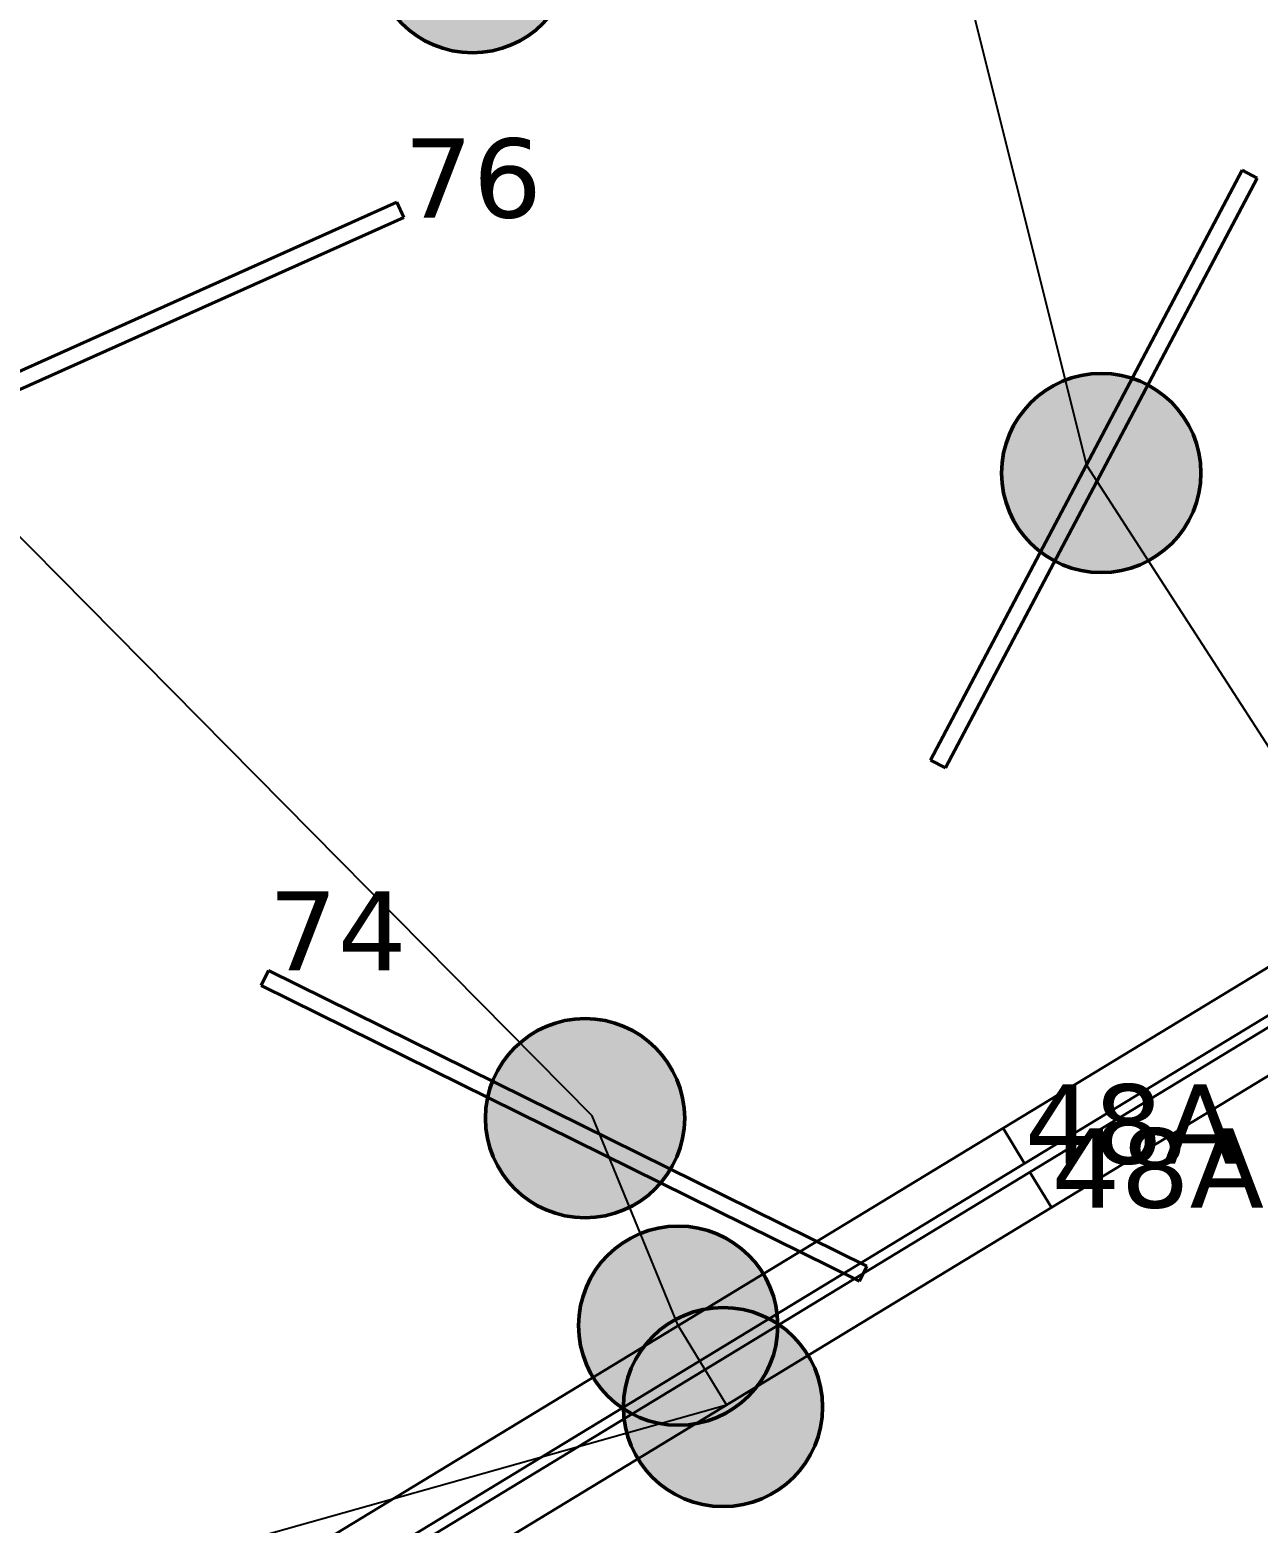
# Model space of a CAD drawing. Header units: millimetres. Extents: x -243740 to 150609, y -473655 to -165121.
# Drawn here: x 7836 to 10626, y -365777 to -362383 of the extents above; entities that cross this region are included whole.
import ezdxf

# ---------------------------------------------------------------- set-up
doc = ezdxf.new("R2010")
doc.units = ezdxf.units.MM
doc.linetypes.add('Штрих', pattern=[6.35, 3.175, -3.175])
doc.layers.add('_Гр.ЩД-1C.10.4.I7.6', color=6, linetype='Continuous')
doc.layers.add('Вставка', color=252, linetype='Continuous')
for name, color, linetype, lineweight in [('_освещение_dali', 3, 'Continuous', 50), ('A-ANNO-DIMS', 7, 'Continuous', 9), ('DLX_FL1_LUM 122', 1, 'Continuous', 40), ('DLX_FL1_LUM 222', 5, 'Continuous', 40), ('DLX_LUM 12', 5, 'Continuous', 40), ('DLX_LUM 14', 5, 'Continuous', 40), ('АР_монолит', 252, 'Continuous', 50)]:
    doc.layers.add(name, color=color, linetype=linetype, lineweight=lineweight)
doc.styles.add('GOST 2.304', font='')
doc.styles.add('TableTextStyle', font='')
doc.styles.get('GOST 2.304').set_extended_font_data('GOST Common')
doc.styles.get('TableTextStyle').set_extended_font_data('VERDANA.TTF')
doc.linetypes.add('Truba', pattern='A,3e-05,[4,MSH_7,S=1,R=0,X=0,Y=0],-3.022072', length=3.022102)
doc.dimstyles.new('М-200', dxfattribs={"dimtxt": 400, "dimasz": 160, "dimexe": 200, "dimexo": 400, "dimgap": 50, "dimtad": 1, "dimdec": 0, "dimzin": 0, "dimdsep": 46, "dimtxsty": 'GOST 2.304', "dimblk": 'ARCHTICK', "dimcen": 180, "dimdle": 200, "dimadec": 0, "dimazin": 0, "dimtfac": 1, "dimtdec": 0, "dimtmove": 1, "dimatfit": 0, "dimfxl": 1, "dimtolj": 1, "dimtzin": 0, "dimarcsym": 0})

# ---------------------------------------------------------------- blocks, each defined once
blk = doc.blocks.new('_ArchTick')
at = {"color": 0, "linetype": 'ByBlock', "const_width": 0.15}
blk.add_lwpolyline([(-0.5, -0.5), (0.5, 0.5)], dxfattribs=at)
blk = doc.blocks.new('*D46')
at = {"layer": 'A-ANNO-DIMS', "color": 0, "lineweight": -2, "transparency": 16777216}
blk.add_arc((-165703.8, -113309.3), 107894.2, 269.999998, 325.999999, dxfattribs=at)
at = {"layer": 'Defpoints', "color": 0, "lineweight": 30, "transparency": 16777216}
for p in [(-165703.8, -113309.3), (-165703.8, -113309.3), (-75741.3, -173989.8), (-131171, -215527.9), (-165703.8, -221903.3)]:
    blk.add_point(p, dxfattribs=at)
at = {"layer": 'A-ANNO-DIMS', "color": 0, "lineweight": -2, "transparency": 16777216, "xscale": 160, "yscale": 160, "zscale": 160}
for p, rotation in [((-76255.4, -173643), 55.99999895826774), ((-165703.8, -221203.5), 179.9999981265246)]:
    blk.add_blockref('_ArchTick', p, dxfattribs=dict(at, rotation=rotation))
at = {"layer": 'A-ANNO-DIMS', "color": 0, "transparency": 16777216, "insert": (-114299.5, -207822), "char_height": 400, "attachment_point": 5, "rotation": 28.5412, "style": 'GOST 2.304'}
blk.add_mtext('\\A1;56,0%%D', dxfattribs=at)
blk = doc.blocks.new('A$Caabd1818')
at = {"layer": 'DLX_FL1_LUM 122'}
for points in [[(4403.9, 31625.3, 0), (6077, 32642.5, 0)], [(6077, 32642.5, 0), (4403.9, 31625.3, 0)], [(6077, 32642.5, 0), (4403.9, 31625.3, 0)], [(4403.9, 31625.3, 0), (6077, 32642.5, 0)], [(6077, 32642.5, 0), (6077, 32642.5, 0)], [(6077, 32642.5, 0), (6125.8, 32562.1, 0)], [(6125.8, 32562.1, 0), (6077, 32642.5, 0)], [(6077, 32642.5, 0), (6077, 32642.5, 0)], [(6125.8, 32562.1, 0), (6077, 32642.5, 0)], [(6077, 32642.5, 0), (6125.8, 32562.1, 0)], [(6125.8, 32562.1, 0), (4452.7, 31545, 0)], [(4452.7, 31545, 0), (6125.8, 32562.1, 0)], [(4452.7, 31545, 0), (6125.8, 32562.1, 0)], [(6125.8, 32562.1, 0), (4452.7, 31545, 0)], [(6125.8, 32562.1, 0), (6125.8, 32562.1, 0)], [(6125.8, 32562.1, 0), (6125.8, 32562.1, 0)], [(4464.7, 31525.3, 0), (6137.7, 32542.5, 0)], [(6137.7, 32542.5, 0), (4464.7, 31525.3, 0)], [(6137.7, 32542.5, 0), (4464.7, 31525.3, 0)], [(4464.7, 31525.3, 0), (6137.7, 32542.5, 0)], [(6137.7, 32542.5, 0), (6137.7, 32542.5, 0)], [(6137.7, 32542.5, 0), (6186.6, 32462.2, 0)], [(6186.6, 32462.2, 0), (6137.7, 32542.5, 0)], [(6137.7, 32542.5, 0), (6137.7, 32542.5, 0)], [(6186.6, 32462.2, 0), (6137.7, 32542.5, 0)], [(6137.7, 32542.5, 0), (6186.6, 32462.2, 0)], [(6186.6, 32462.2, 0), (4513.5, 31445, 0)], [(4513.5, 31445, 0), (6186.6, 32462.2, 0)], [(4513.5, 31445, 0), (6186.6, 32462.2, 0)], [(6186.6, 32462.2, 0), (4513.5, 31445, 0)], [(6186.6, 32462.2, 0), (6186.6, 32462.2, 0)], [(6186.6, 32462.2, 0), (6186.6, 32462.2, 0)]]:
    blk.add_polyline3d(points, dxfattribs=at)
at = {"layer": 'DLX_FL1_LUM 222'}
for points in [[(6077, 32642.5, 0), (7750, 33659.6, 0)], [(7750, 33659.6, 0), (6077, 32642.5, 0)], [(7750, 33659.6, 0), (6077, 32642.5, 0)], [(6077, 32642.5, 0), (7750, 33659.6, 0)], [(7798.9, 33579.3, 0), (6125.8, 32562.1, 0)], [(6125.8, 32562.1, 0), (7798.9, 33579.3, 0)], [(6125.8, 32562.1, 0), (7798.9, 33579.3, 0)], [(7798.9, 33579.3, 0), (6125.8, 32562.1, 0)], [(6137.7, 32542.5, 0), (7810.8, 33559.6, 0)], [(7810.8, 33559.6, 0), (6137.7, 32542.5, 0)], [(7810.8, 33559.6, 0), (6137.7, 32542.5, 0)], [(6137.7, 32542.5, 0), (7810.8, 33559.6, 0)], [(7859.6, 33479.3, 0), (6186.6, 32462.2, 0)], [(6186.6, 32462.2, 0), (7859.6, 33479.3, 0)], [(6186.6, 32462.2, 0), (7859.6, 33479.3, 0)], [(7859.6, 33479.3, 0), (6186.6, 32462.2, 0)], [(6077, 32642.5, 0), (6077, 32642.5, 0)], [(6125.8, 32562.1, 0), (6077, 32642.5, 0)], [(6077, 32642.5, 0), (6077, 32642.5, 0)], [(6077, 32642.5, 0), (6125.8, 32562.1, 0)], [(6077, 32642.5, 0), (6125.8, 32562.1, 0)], [(6125.8, 32562.1, 0), (6077, 32642.5, 0)], [(6125.8, 32562.1, 0), (6125.8, 32562.1, 0)], [(6125.8, 32562.1, 0), (6125.8, 32562.1, 0)], [(6137.7, 32542.5, 0), (6137.7, 32542.5, 0)], [(6186.6, 32462.2, 0), (6137.7, 32542.5, 0)], [(6137.7, 32542.5, 0), (6137.7, 32542.5, 0)], [(6137.7, 32542.5, 0), (6186.6, 32462.2, 0)], [(6137.7, 32542.5, 0), (6186.6, 32462.2, 0)], [(6186.6, 32462.2, 0), (6137.7, 32542.5, 0)], [(6186.6, 32462.2, 0), (6186.6, 32462.2, 0)], [(6186.6, 32462.2, 0), (6186.6, 32462.2, 0)]]:
    blk.add_polyline3d(points, dxfattribs=at)
at = {"layer": 'DLX_LUM 12'}
for points in [[(5912.2, 33479.1, 0), (6620.2, 34819.6, 0)], [(6620.2, 34819.6, 0), (5912.2, 33479.1, 0)], [(6620.2, 34819.6, 0), (5912.2, 33479.1, 0)], [(5912.2, 33479.1, 0), (6620.2, 34819.6, 0)], [(6653.8, 34801.9, 0), (5945.8, 33461.3, 0)], [(5945.8, 33461.3, 0), (6653.8, 34801.9, 0)], [(5945.8, 33461.3, 0), (6653.8, 34801.9, 0)], [(6653.8, 34801.9, 0), (5945.8, 33461.3, 0)], [(6620.2, 34819.6, 0), (6620.2, 34819.6, 0)], [(6620.2, 34819.6, 0), (6653.8, 34801.9, 0)], [(6653.8, 34801.9, 0), (6620.2, 34819.6, 0)], [(6620.2, 34819.6, 0), (6620.2, 34819.6, 0)], [(6653.8, 34801.9, 0), (6620.2, 34819.6, 0)], [(6620.2, 34819.6, 0), (6653.8, 34801.9, 0)], [(6653.8, 34801.9, 0), (6653.8, 34801.9, 0)], [(6653.8, 34801.9, 0), (6653.8, 34801.9, 0)], [(5912.2, 33479.1, 0), (5912.2, 33479.1, 0)], [(5945.8, 33461.3, 0), (5912.2, 33479.1, 0)], [(5912.2, 33479.1, 0), (5912.2, 33479.1, 0)], [(5912.2, 33479.1, 0), (5945.8, 33461.3, 0)], [(5912.2, 33479.1, 0), (5945.8, 33461.3, 0)], [(5945.8, 33461.3, 0), (5912.2, 33479.1, 0)], [(5945.8, 33461.3, 0), (5945.8, 33461.3, 0)], [(5945.8, 33461.3, 0), (5945.8, 33461.3, 0)], [(4391.4, 32966.9, 0), (4408.2, 33001, 0)], [(4408.2, 33001, 0), (4391.4, 32966.9, 0)], [(4408.2, 33001, 0), (4391.4, 32966.9, 0)], [(4391.4, 32966.9, 0), (4408.2, 33001, 0)], [(4408.2, 33001, 0), (4408.2, 33001, 0)], [(4408.2, 33001, 0), (5767.2, 32329.1, 0)], [(5767.2, 32329.1, 0), (4408.2, 33001, 0)], [(4408.2, 33001, 0), (4408.2, 33001, 0)], [(5767.2, 32329.1, 0), (4408.2, 33001, 0)], [(4408.2, 33001, 0), (5767.2, 32329.1, 0)], [(5750.4, 32295, 0), (4391.4, 32966.9, 0)], [(4391.4, 32966.9, 0), (4391.4, 32966.9, 0)], [(4391.4, 32966.9, 0), (5750.4, 32295, 0)], [(4391.4, 32966.9, 0), (4391.4, 32966.9, 0)], [(4391.4, 32966.9, 0), (5750.4, 32295, 0)], [(5750.4, 32295, 0), (4391.4, 32966.9, 0)], [(5767.2, 32329.1, 0), (5750.4, 32295, 0)], [(5750.4, 32295, 0), (5767.2, 32329.1, 0)], [(5750.4, 32295, 0), (5767.2, 32329.1, 0)], [(5767.2, 32329.1, 0), (5750.4, 32295, 0)], [(5767.2, 32329.1, 0), (5767.2, 32329.1, 0)], [(5767.2, 32329.1, 0), (5767.2, 32329.1, 0)], [(5750.4, 32295, 0), (5750.4, 32295, 0)], [(5750.4, 32295, 0), (5750.4, 32295, 0)]]:
    blk.add_polyline3d(points, dxfattribs=at)
at = {"layer": 'DLX_LUM 14'}
for points in [[(2497, 33759.5, 0), (4699.8, 34747, 0)], [(4699.8, 34747, 0), (2497, 33759.5, 0)], [(4699.8, 34747, 0), (2497, 33759.5, 0)], [(2497, 33759.5, 0), (4699.8, 34747, 0)], [(4699.8, 34747, 0), (4699.8, 34747, 0)], [(4699.8, 34747, 0), (4715.3, 34712.3, 0)], [(4715.3, 34712.3, 0), (4699.8, 34747, 0)], [(4699.8, 34747, 0), (4699.8, 34747, 0)], [(4715.3, 34712.3, 0), (4699.8, 34747, 0)], [(4699.8, 34747, 0), (4715.3, 34712.3, 0)], [(4715.3, 34712.3, 0), (2512.5, 33724.8, 0)], [(2512.5, 33724.8, 0), (4715.3, 34712.3, 0)], [(2512.5, 33724.8, 0), (4715.3, 34712.3, 0)], [(4715.3, 34712.3, 0), (2512.5, 33724.8, 0)], [(4715.3, 34712.3, 0), (4715.3, 34712.3, 0)], [(4715.3, 34712.3, 0), (4715.3, 34712.3, 0)]]:
    blk.add_polyline3d(points, dxfattribs=at)
blk = doc.blocks.new('A$Cab2378fa')
at = {"lineweight": 25, "true_color": 0xfff5f5}
h = blk.add_hatch(color=7, dxfattribs=at)
h.dxf.hatch_style = 1
h.paths.add_polyline_path([(0, 0), (-141.6, -170.3, 0.174923), (3, -222.4, 0.197808), (162.3, -156.8)])
h.paths.add_polyline_path([(-163.2, 157.6), (0, 0), (147.8, 177.8, 0.175398), (3, 230.2, 0.209014)])
at = {"lineweight": 25}
h = blk.add_hatch(color=0, dxfattribs=at)
h.paths.add_polyline_path([(162.3, -156.8, 0.442338), (147.8, 177.8), (0, 0)])
h.paths.add_polyline_path([(-141.6, -170.3), (0, 0), (-163.2, 157.6, 0.430096)])
blk.add_circle((3, 3.9), 226.3)
blk = doc.blocks.new('Оси200')
at = {"layer": 'A-ANNO-DIMS'}
dim = blk.add_angular_dim_2l(base=(-131171, -215527.9), line1=((-165703.8, -113309.3), (-75741.3, -173989.8)), line2=((-165703.8, -113309.3), (-165703.8, -221903.3)), text='56,0%%D', dimstyle='М-200', override={"dimadec": 2, "dimtmove": 2}, dxfattribs=at)
dim.commit()
dim.dimension.update_dxf_attribs({"geometry": '*D46', "text_midpoint": (-114299.5, -207822), "dimtype": 130})
blk = doc.blocks.new('A$C010e0e93')
at = {"layer": 'A-ANNO-DIMS'}
blk.add_blockref('Оси200', (404603.7, 213803.6), dxfattribs=at)

msp = doc.modelspace()

# ---------------------------------------------------------------- block references
at = {"layer": '_освещение_dali', "color": 1, "ltscale": 100}
for p in [(9305.5, -365332), (9407.3, -365517.1)]:
    msp.add_blockref('A$Cab2378fa', p, dxfattribs=at)

# ---------------------------------------------------------------- next in the draw order: block references
at = {"layer": 'Вставка', "linetype": 'Truba', "lineweight": 30, "ltscale": 100}
msp.add_blockref('A$C010e0e93', (-234640, -397437.2), dxfattribs=at)

# ---------------------------------------------------------------- next in the draw order: linework, layer by layer
at = {"layer": '_Гр.ЩД-1C.10.4.I7.6', "ltscale": 100}
for points in [[(9752.2, -361437.2), (10235.9, -363372.4), (10858, -364335.9), (10989.9, -364552.8), (12048.6, -365135.3), (13679.9, -364070.9), (12595.9, -363576.4), (12596, -363350.1), (10590, -362046.6)], [(4787.8, -362381.3), (5675.6, -363174.7), (5395.2, -365016.1), (6236.3, -366404.2), (9418, -365508.4), (9308.4, -365328.1), (9113, -364851), (7583.6, -363303.2), (6677.5, -362320.5)]]:
    msp.add_lwpolyline(points, dxfattribs=at)

# ---------------------------------------------------------------- next in the draw order: block references
at = {"layer": '_освещение_dali', "color": 5, "ltscale": 100}
for p in [(8838, -362212.7), (10266.5, -363394.1), (9093.9, -364860.5)]:
    msp.add_blockref('A$Cab2378fa', p, dxfattribs=at)
at = {"layer": 'Defpoints', "linetype": 'Truba', "ltscale": 100}
msp.add_blockref('A$Caabd1818', (3969.7, -397521.8), dxfattribs=at)

# ---------------------------------------------------------------- next in the draw order: texts
at = {"layer": '_освещение_dali', "color": 143, "true_color": 0x77b4be, "style": 'TableTextStyle'}
for s, p in [('76', (8685, -362809.5)), ('74', (8377.9, -364520.8)), ('48А', (10095.5, -364959.6)), ('48А', (10156.2, -365059.6))]:
    msp.add_text(s, height=180, dxfattribs=at).set_placement(p)

doc.saveas('drawing.dxf')
